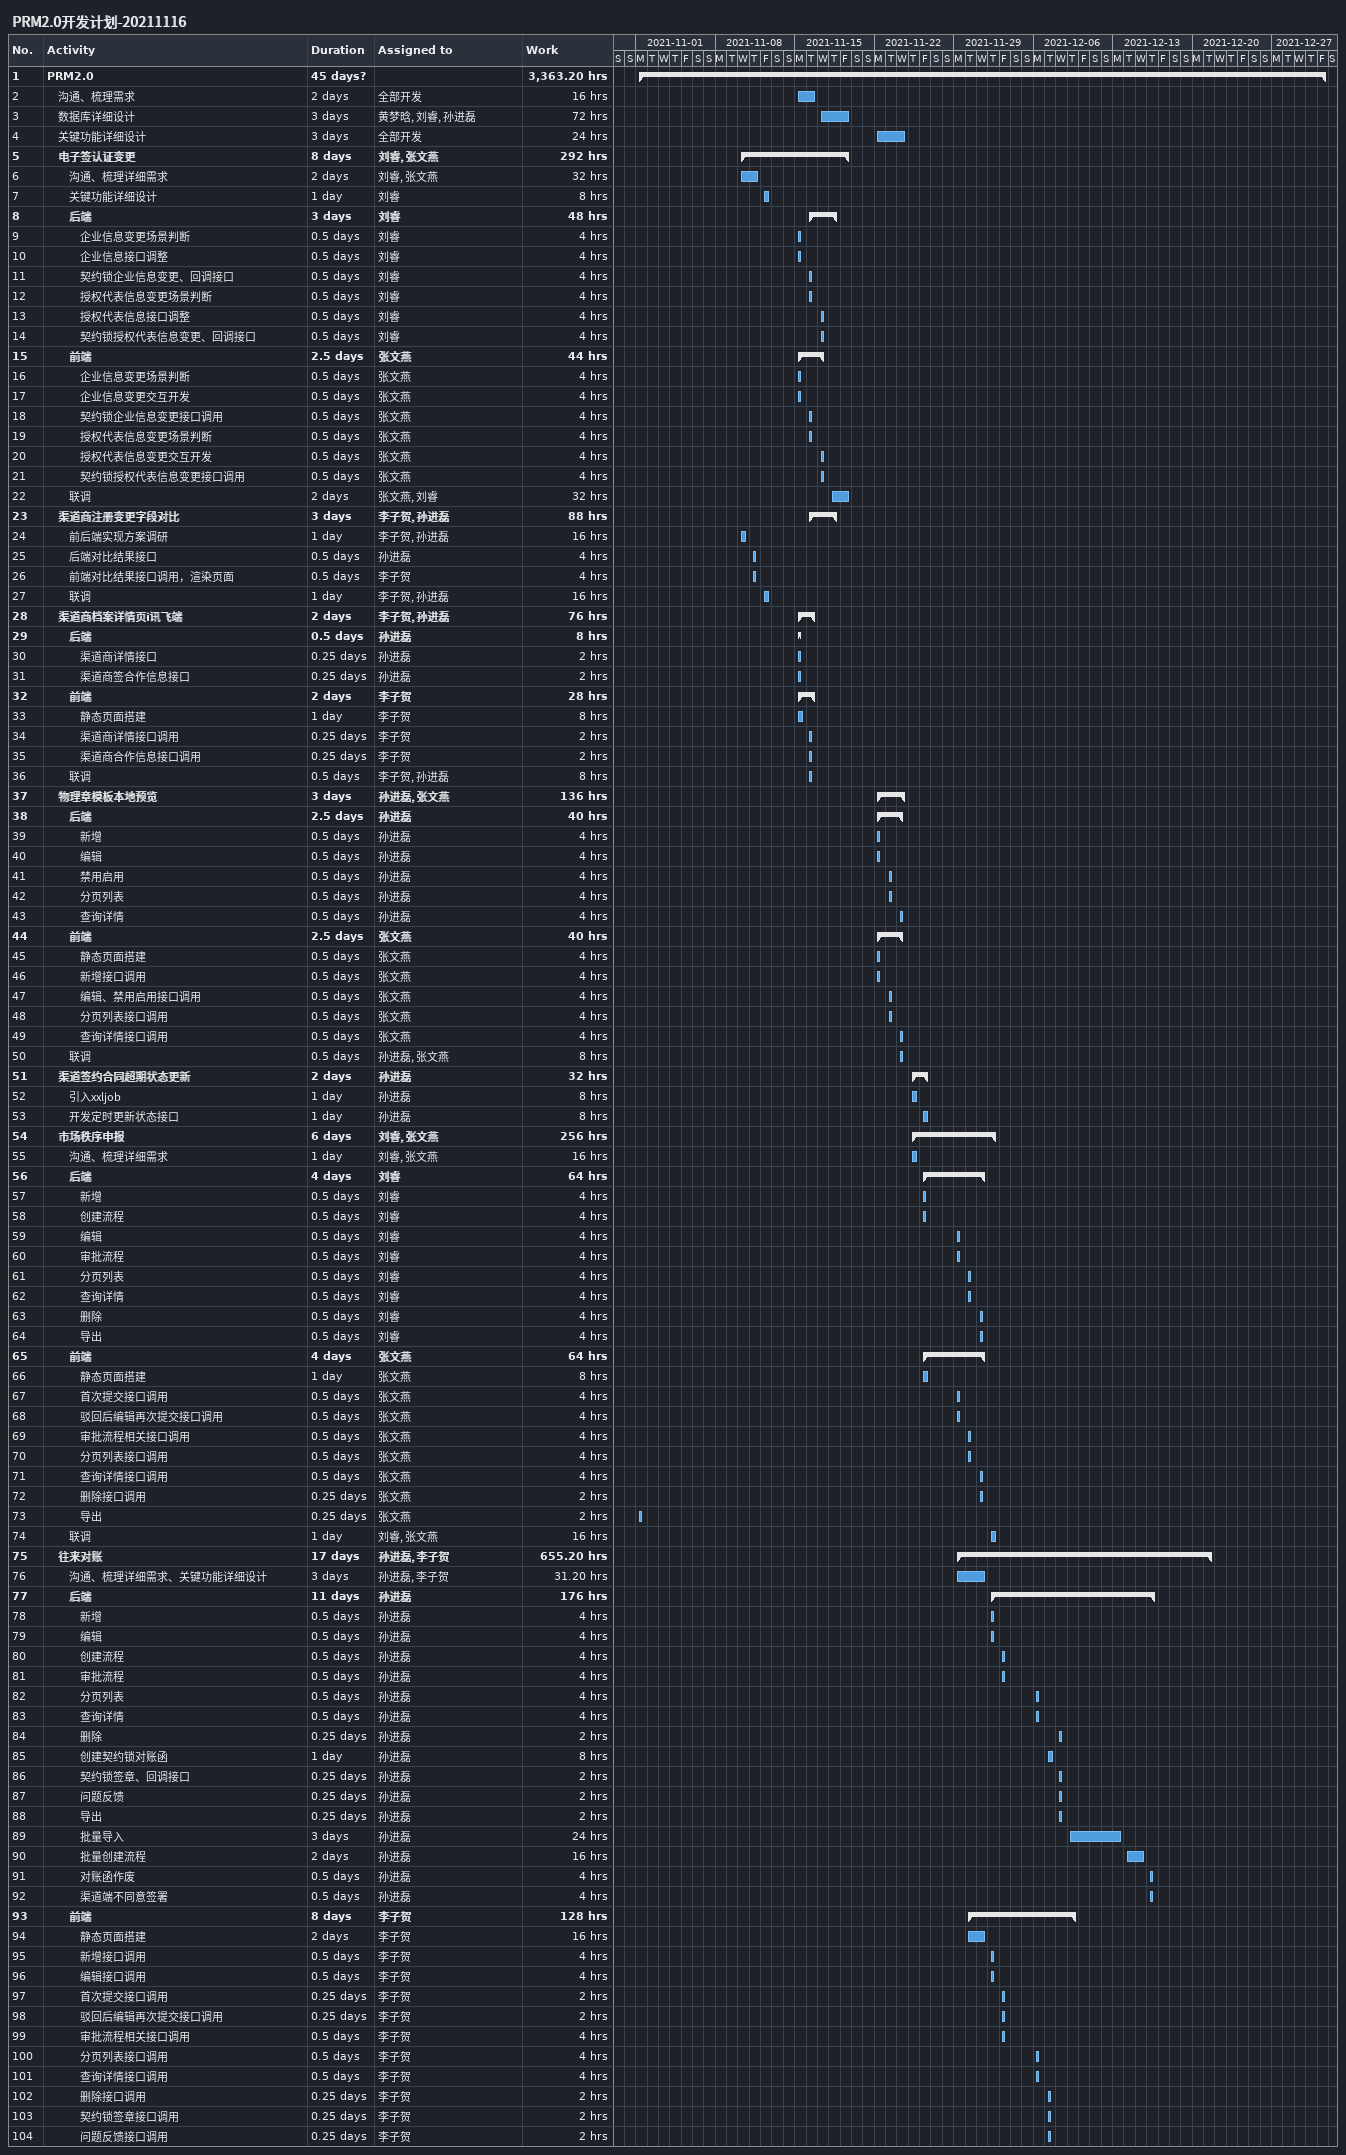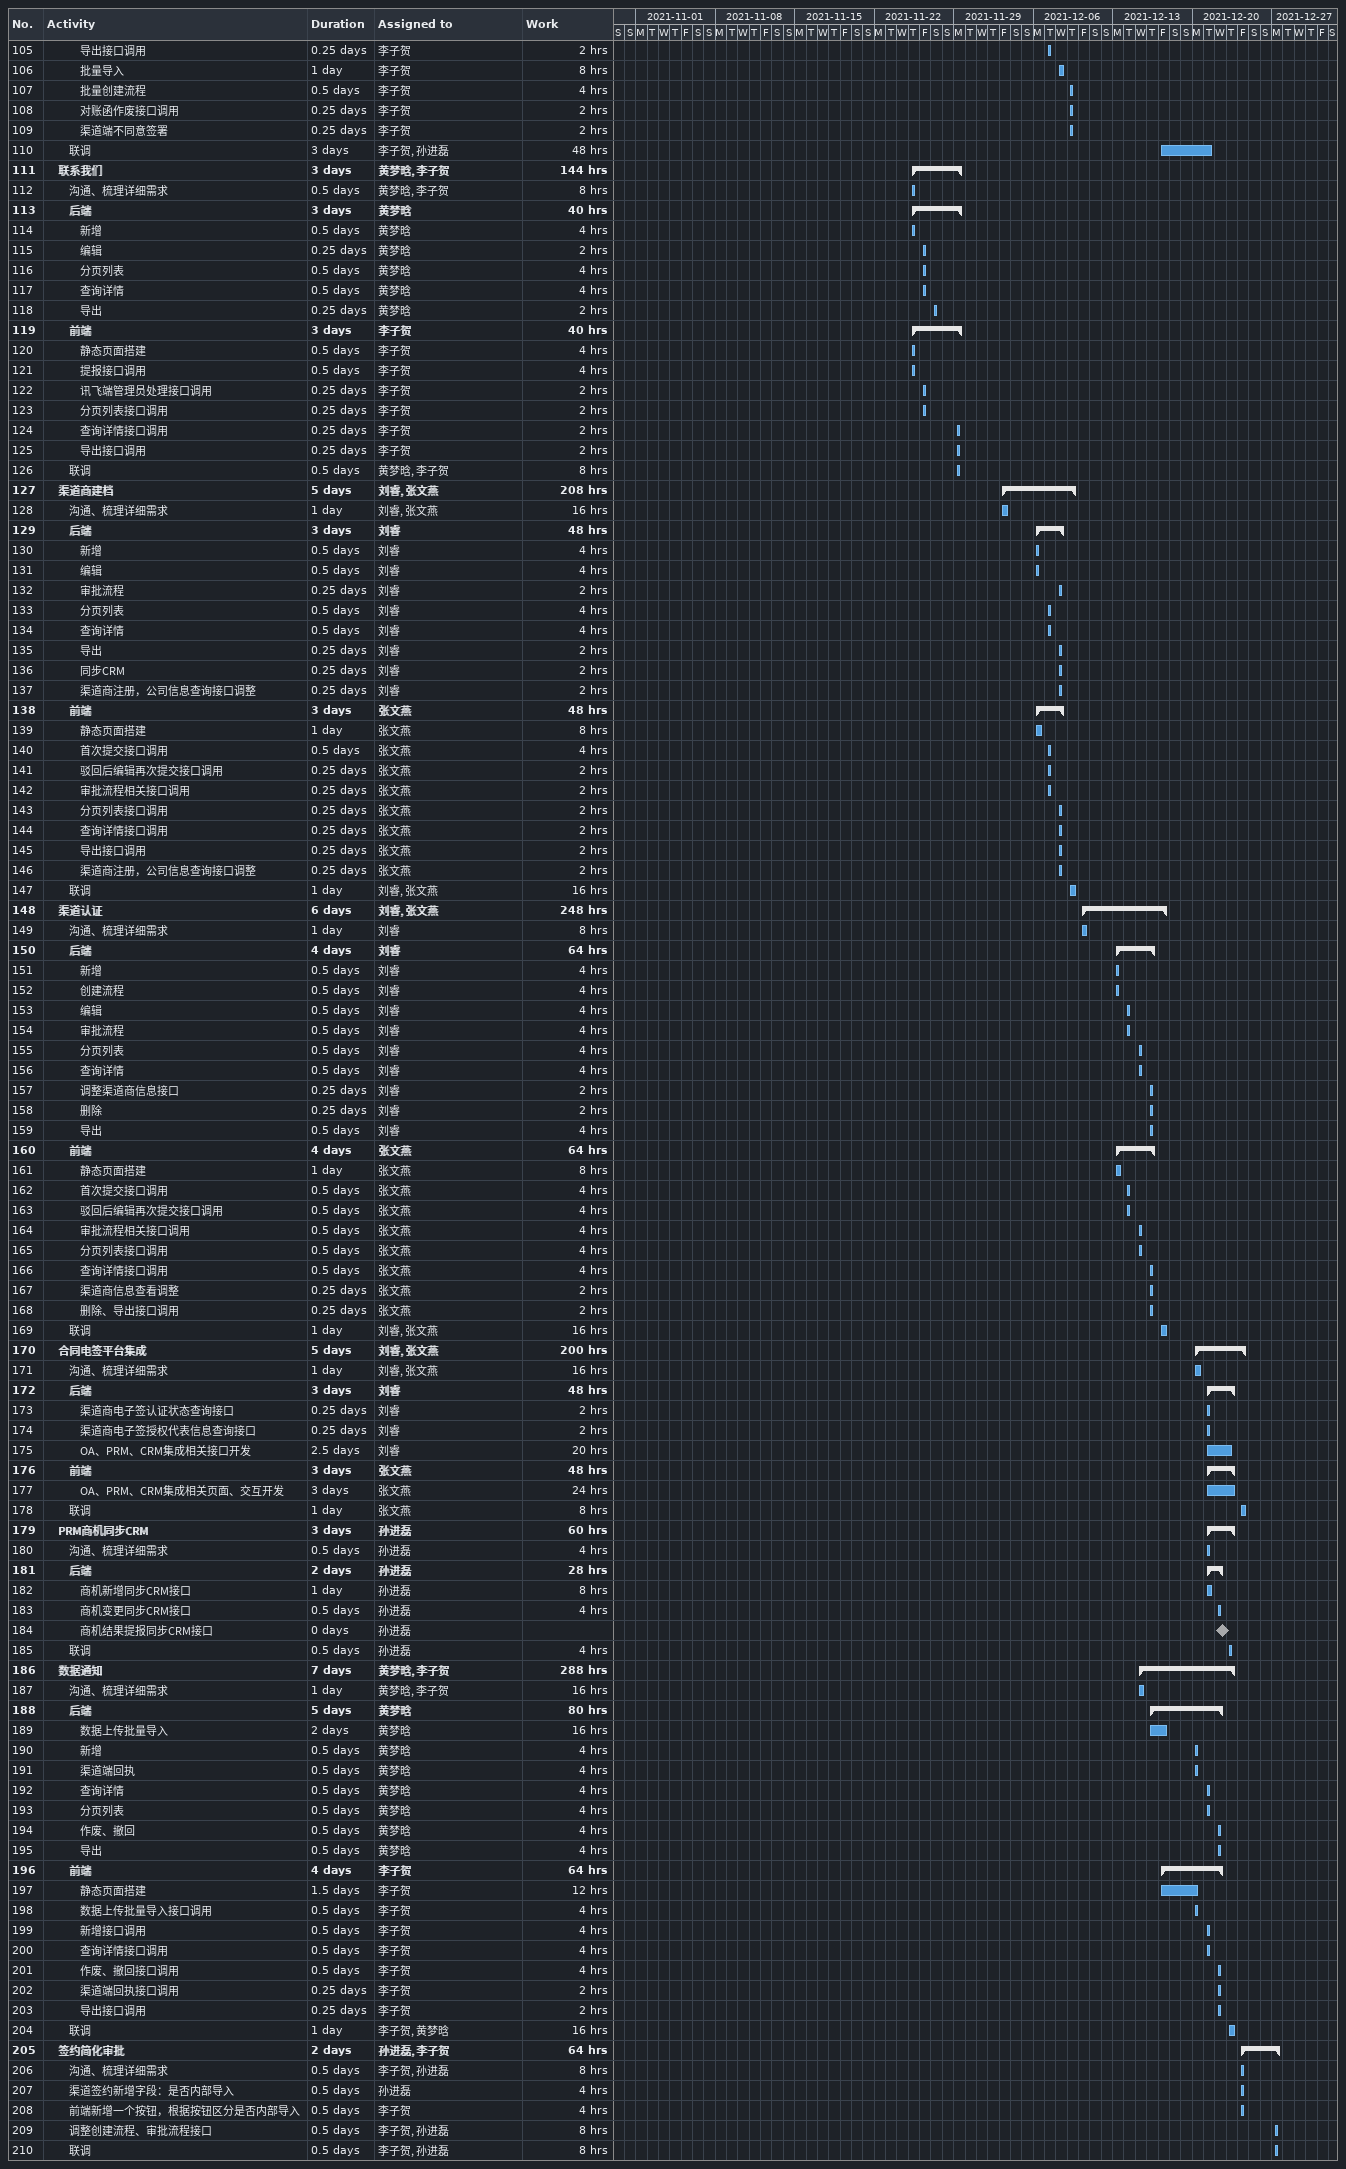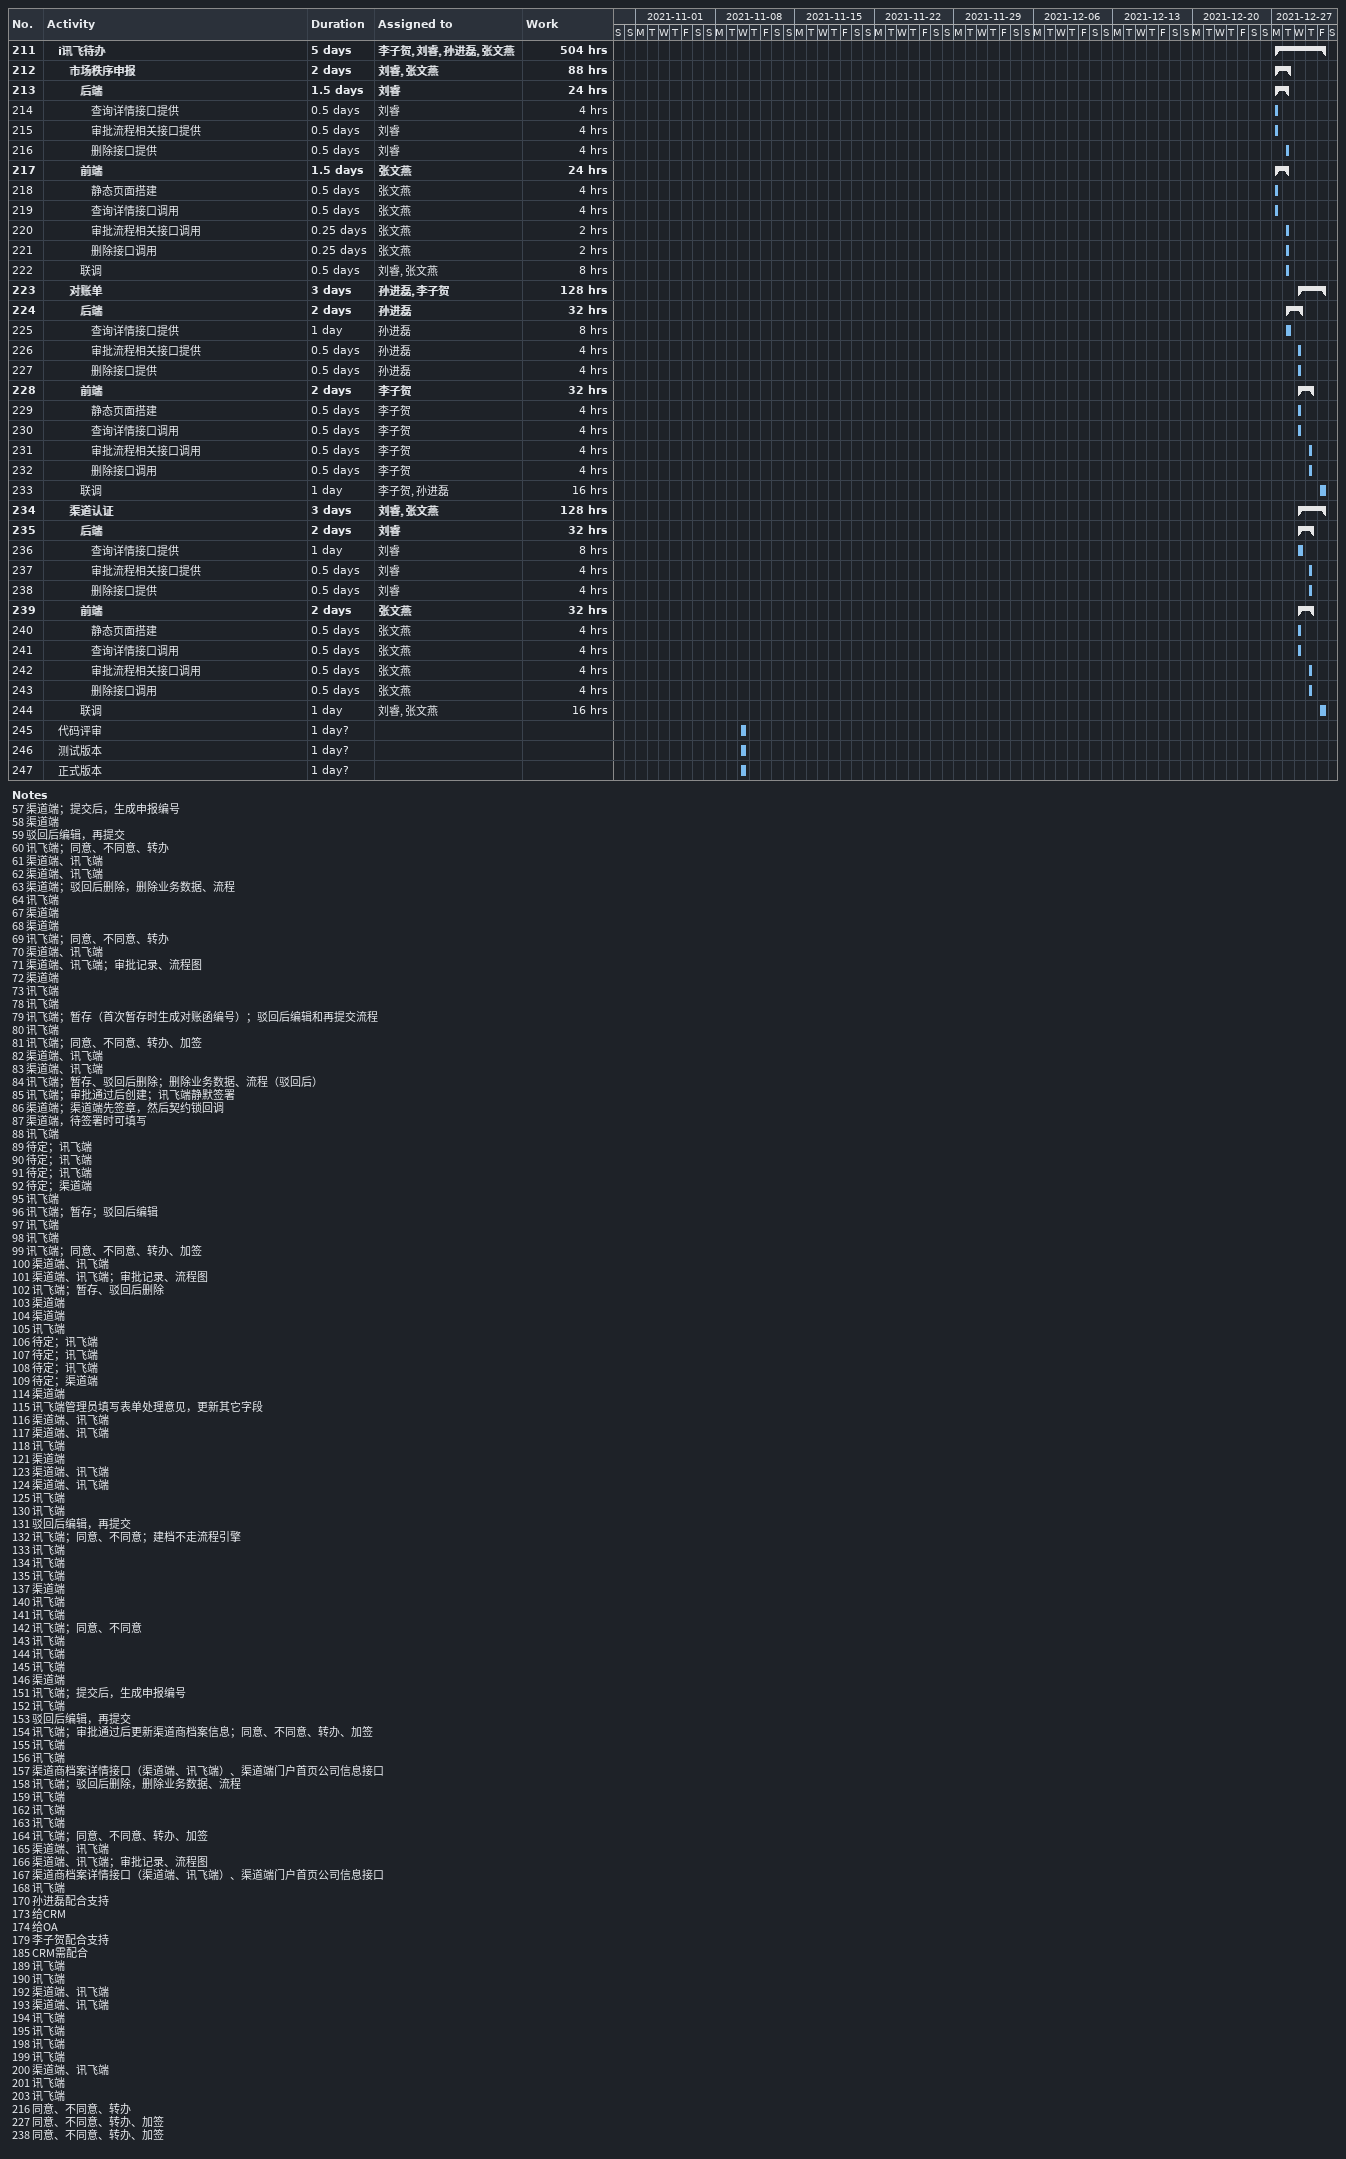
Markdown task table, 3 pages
PRM2.0开发计划-20211116

| ID | Level | Task | Duration | Start | Finish | Resources | Work (h) |
|---|---|---|---|---|---|---|---|
| 1 | 1 | **PRM2.0** | 45d? | 2021-11-01 | 2021-12-31 |  | 3363.20 |
| 2 | 2 | 沟通、梳理需求 | 2d | 2021-11-15 | 2021-11-16 | 全部开发 | 16 |
| 3 | 2 | 数据库详细设计 | 3d | 2021-11-17 | 2021-11-19 | 黄梦晗, 刘睿, 孙进磊 | 72 |
| 4 | 2 | 关键功能详细设计 | 3d | 2021-11-22 | 2021-11-24 | 全部开发 | 24 |
| 5 | 2 | **电子签认证变更** | 8d | 2021-11-10 | 2021-11-19 | 刘睿, 张文燕 | 292 |
| 6 | 3 | 沟通、梳理详细需求 | 2d | 2021-11-10 | 2021-11-11 | 刘睿, 张文燕 | 32 |
| 7 | 3 | 关键功能详细设计 | 1d | 2021-11-12 | 2021-11-12 | 刘睿 | 8 |
| 8 | 3 | **后端** | 3d | 2021-11-16 | 2021-11-18 | 刘睿 | 48 |
| 9 | 4 | 企业信息变更场景判断 | 0.5d | 2021-11-15 | 2021-11-15 | 刘睿 | 4 |
| 10 | 4 | 企业信息接口调整 | 0.5d | 2021-11-15 | 2021-11-15 | 刘睿 | 4 |
| 11 | 4 | 契约锁企业信息变更、回调接口 | 0.5d | 2021-11-16 | 2021-11-16 | 刘睿 | 4 |
| 12 | 4 | 授权代表信息变更场景判断 | 0.5d | 2021-11-16 | 2021-11-16 | 刘睿 | 4 |
| 13 | 4 | 授权代表信息接口调整 | 0.5d | 2021-11-17 | 2021-11-17 | 刘睿 | 4 |
| 14 | 4 | 契约锁授权代表信息变更、回调接口 | 0.5d | 2021-11-17 | 2021-11-17 | 刘睿 | 4 |
| 15 | 3 | **前端** | 2.5d | 2021-11-15 | 2021-11-17 | 张文燕 | 44 |
| 16 | 4 | 企业信息变更场景判断 | 0.5d | 2021-11-15 | 2021-11-15 | 张文燕 | 4 |
| 17 | 4 | 企业信息变更交互开发 | 0.5d | 2021-11-15 | 2021-11-15 | 张文燕 | 4 |
| 18 | 4 | 契约锁企业信息变更接口调用 | 0.5d | 2021-11-16 | 2021-11-16 | 张文燕 | 4 |
| 19 | 4 | 授权代表信息变更场景判断 | 0.5d | 2021-11-16 | 2021-11-16 | 张文燕 | 4 |
| 20 | 4 | 授权代表信息变更交互开发 | 0.5d | 2021-11-17 | 2021-11-17 | 张文燕 | 4 |
| 21 | 4 | 契约锁授权代表信息变更接口调用 | 0.5d | 2021-11-17 | 2021-11-17 | 张文燕 | 4 |
| 22 | 3 | 联调 | 2d | 2021-11-18 | 2021-11-19 | 张文燕, 刘睿 | 32 |
| 23 | 2 | **渠道商注册变更字段对比** | 3d | 2021-11-16 | 2021-11-18 | 李子贺, 孙进磊 | 88 |
| 24 | 3 | 前后端实现方案调研 | 1d | 2021-11-10 | 2021-11-10 | 李子贺, 孙进磊 | 16 |
| 25 | 3 | 后端对比结果接口 | 0.5d | 2021-11-11 | 2021-11-11 | 孙进磊 | 4 |
| 26 | 3 | 前端对比结果接口调用，渲染页面 | 0.5d | 2021-11-11 | 2021-11-11 | 李子贺 | 4 |
| 27 | 3 | 联调 | 1d | 2021-11-12 | 2021-11-12 | 李子贺, 孙进磊 | 16 |
| 28 | 2 | **渠道商档案详情页i讯飞端** | 2d | 2021-11-15 | 2021-11-16 | 李子贺, 孙进磊 | 76 |
| 29 | 3 | **后端** | 0.5d | 2021-11-15 | 2021-11-15 | 孙进磊 | 8 |
| 30 | 4 | 渠道商详情接口 | 0.25d | 2021-11-15 | 2021-11-15 | 孙进磊 | 2 |
| 31 | 4 | 渠道商签合作信息接口 | 0.25d | 2021-11-15 | 2021-11-15 | 孙进磊 | 2 |
| 32 | 3 | **前端** | 2d | 2021-11-15 | 2021-11-16 | 李子贺 | 28 |
| 33 | 4 | 静态页面搭建 | 1d | 2021-11-15 | 2021-11-15 | 李子贺 | 8 |
| 34 | 4 | 渠道商详情接口调用 | 0.25d | 2021-11-16 | 2021-11-16 | 李子贺 | 2 |
| 35 | 4 | 渠道商合作信息接口调用 | 0.25d | 2021-11-16 | 2021-11-16 | 李子贺 | 2 |
| 36 | 3 | 联调 | 0.5d | 2021-11-16 | 2021-11-16 | 李子贺, 孙进磊 | 8 |
| 37 | 2 | **物理章模板本地预览** | 3d | 2021-11-22 | 2021-11-24 | 孙进磊, 张文燕 | 136 |
| 38 | 3 | **后端** | 2.5d | 2021-11-22 | 2021-11-24 | 孙进磊 | 40 |
| 39 | 4 | 新增 | 0.5d | 2021-11-22 | 2021-11-22 | 孙进磊 | 4 |
| 40 | 4 | 编辑 | 0.5d | 2021-11-22 | 2021-11-22 | 孙进磊 | 4 |
| 41 | 4 | 禁用启用 | 0.5d | 2021-11-23 | 2021-11-23 | 孙进磊 | 4 |
| 42 | 4 | 分页列表 | 0.5d | 2021-11-23 | 2021-11-23 | 孙进磊 | 4 |
| 43 | 4 | 查询详情 | 0.5d | 2021-11-24 | 2021-11-24 | 孙进磊 | 4 |
| 44 | 3 | **前端** | 2.5d | 2021-11-22 | 2021-11-24 | 张文燕 | 40 |
| 45 | 4 | 静态页面搭建 | 0.5d | 2021-11-22 | 2021-11-22 | 张文燕 | 4 |
| 46 | 4 | 新增接口调用 | 0.5d | 2021-11-22 | 2021-11-22 | 张文燕 | 4 |
| 47 | 4 | 编辑、禁用启用接口调用 | 0.5d | 2021-11-23 | 2021-11-23 | 张文燕 | 4 |
| 48 | 4 | 分页列表接口调用 | 0.5d | 2021-11-23 | 2021-11-23 | 张文燕 | 4 |
| 49 | 4 | 查询详情接口调用 | 0.5d | 2021-11-24 | 2021-11-24 | 张文燕 | 4 |
| 50 | 3 | 联调 | 0.5d | 2021-11-24 | 2021-11-24 | 孙进磊, 张文燕 | 8 |
| 51 | 2 | **渠道签约合同超期状态更新** | 2d | 2021-11-25 | 2021-11-26 | 孙进磊 | 32 |
| 52 | 3 | 引入xxljob | 1d | 2021-11-25 | 2021-11-25 | 孙进磊 | 8 |
| 53 | 3 | 开发定时更新状态接口 | 1d | 2021-11-26 | 2021-11-26 | 孙进磊 | 8 |
| 54 | 2 | **市场秩序申报** | 6d | 2021-11-25 | 2021-12-02 | 刘睿, 张文燕 | 256 |
| 55 | 3 | 沟通、梳理详细需求 | 1d | 2021-11-25 | 2021-11-25 | 刘睿, 张文燕 | 16 |
| 56 | 3 | **后端** | 4d | 2021-11-26 | 2021-12-01 | 刘睿 | 64 |
| 57 | 4 | 新增 | 0.5d | 2021-11-26 | 2021-11-26 | 刘睿 | 4 |
| 58 | 4 | 创建流程 | 0.5d | 2021-11-26 | 2021-11-26 | 刘睿 | 4 |
| 59 | 4 | 编辑 | 0.5d | 2021-11-29 | 2021-11-29 | 刘睿 | 4 |
| 60 | 4 | 审批流程 | 0.5d | 2021-11-29 | 2021-11-29 | 刘睿 | 4 |
| 61 | 4 | 分页列表 | 0.5d | 2021-11-30 | 2021-11-30 | 刘睿 | 4 |
| 62 | 4 | 查询详情 | 0.5d | 2021-11-30 | 2021-11-30 | 刘睿 | 4 |
| 63 | 4 | 删除 | 0.5d | 2021-12-01 | 2021-12-01 | 刘睿 | 4 |
| 64 | 4 | 导出 | 0.5d | 2021-12-01 | 2021-12-01 | 刘睿 | 4 |
| 65 | 3 | **前端** | 4d | 2021-11-26 | 2021-12-01 | 张文燕 | 64 |
| 66 | 4 | 静态页面搭建 | 1d | 2021-11-26 | 2021-11-26 | 张文燕 | 8 |
| 67 | 4 | 首次提交接口调用 | 0.5d | 2021-11-29 | 2021-11-29 | 张文燕 | 4 |
| 68 | 4 | 驳回后编辑再次提交接口调用 | 0.5d | 2021-11-29 | 2021-11-29 | 张文燕 | 4 |
| 69 | 4 | 审批流程相关接口调用 | 0.5d | 2021-11-30 | 2021-11-30 | 张文燕 | 4 |
| 70 | 4 | 分页列表接口调用 | 0.5d | 2021-11-30 | 2021-11-30 | 张文燕 | 4 |
| 71 | 4 | 查询详情接口调用 | 0.5d | 2021-12-01 | 2021-12-01 | 张文燕 | 4 |
| 72 | 4 | 删除接口调用 | 0.25d | 2021-12-01 | 2021-12-01 | 张文燕 | 2 |
| 73 | 4 | 导出 | 0.25d | 2021-11-01 | 2021-11-01 | 张文燕 | 2 |
| 74 | 3 | 联调 | 1d | 2021-12-02 | 2021-12-02 | 刘睿, 张文燕 | 16 |
| 75 | 2 | **往来对账** | 17d | 2021-11-29 | 2021-12-21 | 孙进磊, 李子贺 | 655.20 |
| 76 | 3 | 沟通、梳理详细需求、关键功能详细设计 | 3d | 2021-11-29 | 2021-12-01 | 孙进磊, 李子贺 | 31.20 |
| 77 | 3 | **后端** | 11d | 2021-12-02 | 2021-12-16 | 孙进磊 | 176 |
| 78 | 4 | 新增 | 0.5d | 2021-12-02 | 2021-12-02 | 孙进磊 | 4 |
| 79 | 4 | 编辑 | 0.5d | 2021-12-02 | 2021-12-02 | 孙进磊 | 4 |
| 80 | 4 | 创建流程 | 0.5d | 2021-12-03 | 2021-12-03 | 孙进磊 | 4 |
| 81 | 4 | 审批流程 | 0.5d | 2021-12-03 | 2021-12-03 | 孙进磊 | 4 |
| 82 | 4 | 分页列表 | 0.5d | 2021-12-06 | 2021-12-06 | 孙进磊 | 4 |
| 83 | 4 | 查询详情 | 0.5d | 2021-12-06 | 2021-12-06 | 孙进磊 | 4 |
| 84 | 4 | 删除 | 0.25d | 2021-12-08 | 2021-12-08 | 孙进磊 | 2 |
| 85 | 4 | 创建契约锁对账函 | 1d | 2021-12-07 | 2021-12-07 | 孙进磊 | 8 |
| 86 | 4 | 契约锁签章、回调接口 | 0.25d | 2021-12-08 | 2021-12-08 | 孙进磊 | 2 |
| 87 | 4 | 问题反馈 | 0.25d | 2021-12-08 | 2021-12-08 | 孙进磊 | 2 |
| 88 | 4 | 导出 | 0.25d | 2021-12-08 | 2021-12-08 | 孙进磊 | 2 |
| 89 | 4 | 批量导入 | 3d | 2021-12-09 | 2021-12-13 | 孙进磊 | 24 |
| 90 | 4 | 批量创建流程 | 2d | 2021-12-14 | 2021-12-15 | 孙进磊 | 16 |
| 91 | 4 | 对账函作废 | 0.5d | 2021-12-16 | 2021-12-16 | 孙进磊 | 4 |
| 92 | 4 | 渠道端不同意签署 | 0.5d | 2021-12-16 | 2021-12-16 | 孙进磊 | 4 |
| 93 | 3 | **前端** | 8d | 2021-11-30 | 2021-12-09 | 李子贺 | 128 |
| 94 | 4 | 静态页面搭建 | 2d | 2021-11-30 | 2021-12-01 | 李子贺 | 16 |
| 95 | 4 | 新增接口调用 | 0.5d | 2021-12-02 | 2021-12-02 | 李子贺 | 4 |
| 96 | 4 | 编辑接口调用 | 0.5d | 2021-12-02 | 2021-12-02 | 李子贺 | 4 |
| 97 | 4 | 首次提交接口调用 | 0.25d | 2021-12-03 | 2021-12-03 | 李子贺 | 2 |
| 98 | 4 | 驳回后编辑再次提交接口调用 | 0.25d | 2021-12-03 | 2021-12-03 | 李子贺 | 2 |
| 99 | 4 | 审批流程相关接口调用 | 0.5d | 2021-12-03 | 2021-12-03 | 李子贺 | 4 |
| 100 | 4 | 分页列表接口调用 | 0.5d | 2021-12-06 | 2021-12-06 | 李子贺 | 4 |
| 101 | 4 | 查询详情接口调用 | 0.5d | 2021-12-06 | 2021-12-06 | 李子贺 | 4 |
| 102 | 4 | 删除接口调用 | 0.25d | 2021-12-07 | 2021-12-07 | 李子贺 | 2 |
| 103 | 4 | 契约锁签章接口调用 | 0.25d | 2021-12-07 | 2021-12-07 | 李子贺 | 2 |
| 104 | 4 | 问题反馈接口调用 | 0.25d | 2021-12-07 | 2021-12-07 | 李子贺 | 2 |
| 105 | 4 | 导出接口调用 | 0.25d | 2021-12-07 | 2021-12-07 | 李子贺 | 2 |
| 106 | 4 | 批量导入 | 1d | 2021-12-08 | 2021-12-08 | 李子贺 | 8 |
| 107 | 4 | 批量创建流程 | 0.5d | 2021-12-09 | 2021-12-09 | 李子贺 | 4 |
| 108 | 4 | 对账函作废接口调用 | 0.25d | 2021-12-09 | 2021-12-09 | 李子贺 | 2 |
| 109 | 4 | 渠道端不同意签署 | 0.25d | 2021-12-09 | 2021-12-09 | 李子贺 | 2 |
| 110 | 3 | 联调 | 3d | 2021-12-17 | 2021-12-21 | 李子贺, 孙进磊 | 48 |
| 111 | 2 | **联系我们** | 3d | 2021-11-25 | 2021-11-29 | 黄梦晗, 李子贺 | 144 |
| 112 | 3 | 沟通、梳理详细需求 | 0.5d | 2021-11-25 | 2021-11-25 | 黄梦晗, 李子贺 | 8 |
| 113 | 3 | **后端** | 3d | 2021-11-25 | 2021-11-29 | 黄梦晗 | 40 |
| 114 | 4 | 新增 | 0.5d | 2021-11-25 | 2021-11-25 | 黄梦晗 | 4 |
| 115 | 4 | 编辑 | 0.25d | 2021-11-26 | 2021-11-26 | 黄梦晗 | 2 |
| 116 | 4 | 分页列表 | 0.5d | 2021-11-26 | 2021-11-26 | 黄梦晗 | 4 |
| 117 | 4 | 查询详情 | 0.5d | 2021-11-26 | 2021-11-26 | 黄梦晗 | 4 |
| 118 | 4 | 导出 | 0.25d | 2021-11-27 | 2021-11-27 | 黄梦晗 | 2 |
| 119 | 3 | **前端** | 3d | 2021-11-25 | 2021-11-29 | 李子贺 | 40 |
| 120 | 4 | 静态页面搭建 | 0.5d | 2021-11-25 | 2021-11-25 | 李子贺 | 4 |
| 121 | 4 | 提报接口调用 | 0.5d | 2021-11-25 | 2021-11-25 | 李子贺 | 4 |
| 122 | 4 | 讯飞端管理员处理接口调用 | 0.25d | 2021-11-26 | 2021-11-26 | 李子贺 | 2 |
| 123 | 4 | 分页列表接口调用 | 0.25d | 2021-11-26 | 2021-11-26 | 李子贺 | 2 |
| 124 | 4 | 查询详情接口调用 | 0.25d | 2021-11-29 | 2021-11-29 | 李子贺 | 2 |
| 125 | 4 | 导出接口调用 | 0.25d | 2021-11-29 | 2021-11-29 | 李子贺 | 2 |
| 126 | 3 | 联调 | 0.5d | 2021-11-29 | 2021-11-29 | 黄梦晗, 李子贺 | 8 |
| 127 | 2 | **渠道商建档** | 5d | 2021-12-03 | 2021-12-09 | 刘睿, 张文燕 | 208 |
| 128 | 3 | 沟通、梳理详细需求 | 1d | 2021-12-03 | 2021-12-03 | 刘睿, 张文燕 | 16 |
| 129 | 3 | **后端** | 3d | 2021-12-06 | 2021-12-08 | 刘睿 | 48 |
| 130 | 4 | 新增 | 0.5d | 2021-12-06 | 2021-12-06 | 刘睿 | 4 |
| 131 | 4 | 编辑 | 0.5d | 2021-12-06 | 2021-12-06 | 刘睿 | 4 |
| 132 | 4 | 审批流程 | 0.25d | 2021-12-08 | 2021-12-08 | 刘睿 | 2 |
| 133 | 4 | 分页列表 | 0.5d | 2021-12-07 | 2021-12-07 | 刘睿 | 4 |
| 134 | 4 | 查询详情 | 0.5d | 2021-12-07 | 2021-12-07 | 刘睿 | 4 |
| 135 | 4 | 导出 | 0.25d | 2021-12-08 | 2021-12-08 | 刘睿 | 2 |
| 136 | 4 | 同步CRM | 0.25d | 2021-12-08 | 2021-12-08 | 刘睿 | 2 |
| 137 | 4 | 渠道商注册，公司信息查询接口调整 | 0.25d | 2021-12-08 | 2021-12-08 | 刘睿 | 2 |
| 138 | 3 | **前端** | 3d | 2021-12-06 | 2021-12-08 | 张文燕 | 48 |
| 139 | 4 | 静态页面搭建 | 1d | 2021-12-06 | 2021-12-06 | 张文燕 | 8 |
| 140 | 4 | 首次提交接口调用 | 0.5d | 2021-12-07 | 2021-12-07 | 张文燕 | 4 |
| 141 | 4 | 驳回后编辑再次提交接口调用 | 0.25d | 2021-12-07 | 2021-12-07 | 张文燕 | 2 |
| 142 | 4 | 审批流程相关接口调用 | 0.25d | 2021-12-07 | 2021-12-07 | 张文燕 | 2 |
| 143 | 4 | 分页列表接口调用 | 0.25d | 2021-12-08 | 2021-12-08 | 张文燕 | 2 |
| 144 | 4 | 查询详情接口调用 | 0.25d | 2021-12-08 | 2021-12-08 | 张文燕 | 2 |
| 145 | 4 | 导出接口调用 | 0.25d | 2021-12-08 | 2021-12-08 | 张文燕 | 2 |
| 146 | 4 | 渠道商注册，公司信息查询接口调整 | 0.25d | 2021-12-08 | 2021-12-08 | 张文燕 | 2 |
| 147 | 3 | 联调 | 1d | 2021-12-09 | 2021-12-09 | 刘睿, 张文燕 | 16 |
| 148 | 2 | **渠道认证** | 6d | 2021-12-10 | 2021-12-17 | 刘睿, 张文燕 | 248 |
| 149 | 3 | 沟通、梳理详细需求 | 1d | 2021-12-10 | 2021-12-10 | 刘睿 | 8 |
| 150 | 3 | **后端** | 4d | 2021-12-13 | 2021-12-16 | 刘睿 | 64 |
| 151 | 4 | 新增 | 0.5d | 2021-12-13 | 2021-12-13 | 刘睿 | 4 |
| 152 | 4 | 创建流程 | 0.5d | 2021-12-13 | 2021-12-13 | 刘睿 | 4 |
| 153 | 4 | 编辑 | 0.5d | 2021-12-14 | 2021-12-14 | 刘睿 | 4 |
| 154 | 4 | 审批流程 | 0.5d | 2021-12-14 | 2021-12-14 | 刘睿 | 4 |
| 155 | 4 | 分页列表 | 0.5d | 2021-12-15 | 2021-12-15 | 刘睿 | 4 |
| 156 | 4 | 查询详情 | 0.5d | 2021-12-15 | 2021-12-15 | 刘睿 | 4 |
| 157 | 4 | 调整渠道商信息接口 | 0.25d | 2021-12-16 | 2021-12-16 | 刘睿 | 2 |
| 158 | 4 | 删除 | 0.25d | 2021-12-16 | 2021-12-16 | 刘睿 | 2 |
| 159 | 4 | 导出 | 0.5d | 2021-12-16 | 2021-12-16 | 刘睿 | 4 |
| 160 | 3 | **前端** | 4d | 2021-12-13 | 2021-12-16 | 张文燕 | 64 |
| 161 | 4 | 静态页面搭建 | 1d | 2021-12-13 | 2021-12-13 | 张文燕 | 8 |
| 162 | 4 | 首次提交接口调用 | 0.5d | 2021-12-14 | 2021-12-14 | 张文燕 | 4 |
| 163 | 4 | 驳回后编辑再次提交接口调用 | 0.5d | 2021-12-14 | 2021-12-14 | 张文燕 | 4 |
| 164 | 4 | 审批流程相关接口调用 | 0.5d | 2021-12-15 | 2021-12-15 | 张文燕 | 4 |
| 165 | 4 | 分页列表接口调用 | 0.5d | 2021-12-15 | 2021-12-15 | 张文燕 | 4 |
| 166 | 4 | 查询详情接口调用 | 0.5d | 2021-12-16 | 2021-12-16 | 张文燕 | 4 |
| 167 | 4 | 渠道商信息查看调整 | 0.25d | 2021-12-16 | 2021-12-16 | 张文燕 | 2 |
| 168 | 4 | 删除、导出接口调用 | 0.25d | 2021-12-16 | 2021-12-16 | 张文燕 | 2 |
| 169 | 3 | 联调 | 1d | 2021-12-17 | 2021-12-17 | 刘睿, 张文燕 | 16 |
| 170 | 2 | **合同电签平台集成** | 5d | 2021-12-20 | 2021-12-24 | 刘睿, 张文燕 | 200 |
| 171 | 3 | 沟通、梳理详细需求 | 1d | 2021-12-20 | 2021-12-20 | 刘睿, 张文燕 | 16 |
| 172 | 3 | **后端** | 3d | 2021-12-21 | 2021-12-23 | 刘睿 | 48 |
| 173 | 4 | 渠道商电子签认证状态查询接口 | 0.25d | 2021-12-21 | 2021-12-21 | 刘睿 | 2 |
| 174 | 4 | 渠道商电子签授权代表信息查询接口 | 0.25d | 2021-12-21 | 2021-12-21 | 刘睿 | 2 |
| 175 | 4 | OA、PRM、CRM集成相关接口开发 | 2.5d | 2021-12-21 | 2021-12-23 | 刘睿 | 20 |
| 176 | 3 | **前端** | 3d | 2021-12-21 | 2021-12-23 | 张文燕 | 48 |
| 177 | 4 | OA、PRM、CRM集成相关页面、交互开发 | 3d | 2021-12-21 | 2021-12-23 | 张文燕 | 24 |
| 178 | 3 | 联调 | 1d | 2021-12-24 | 2021-12-24 | 张文燕 | 8 |
| 179 | 2 | **PRM商机同步CRM** | 3d | 2021-12-21 | 2021-12-23 | 孙进磊 | 60 |
| 180 | 3 | 沟通、梳理详细需求 | 0.5d | 2021-12-21 | 2021-12-21 | 孙进磊 | 4 |
| 181 | 3 | **后端** | 2d | 2021-12-21 | 2021-12-22 | 孙进磊 | 28 |
| 182 | 4 | 商机新增同步CRM接口 | 1d | 2021-12-21 | 2021-12-21 | 孙进磊 | 8 |
| 183 | 4 | 商机变更同步CRM接口 | 0.5d | 2021-12-22 | 2021-12-22 | 孙进磊 | 4 |
| 184 | 4 | 商机结果提报同步CRM接口 | 0d | 2021-12-22 | 2021-12-22 | 孙进磊 |  |
| 185 | 3 | 联调 | 0.5d | 2021-12-23 | 2021-12-23 | 孙进磊 | 4 |
| 186 | 2 | **数据通知** | 7d | 2021-12-15 | 2021-12-23 | 黄梦晗, 李子贺 | 288 |
| 187 | 3 | 沟通、梳理详细需求 | 1d | 2021-12-15 | 2021-12-15 | 黄梦晗, 李子贺 | 16 |
| 188 | 3 | **后端** | 5d | 2021-12-16 | 2021-12-22 | 黄梦晗 | 80 |
| 189 | 4 | 数据上传批量导入 | 2d | 2021-12-16 | 2021-12-17 | 黄梦晗 | 16 |
| 190 | 4 | 新增 | 0.5d | 2021-12-20 | 2021-12-20 | 黄梦晗 | 4 |
| 191 | 4 | 渠道端回执 | 0.5d | 2021-12-20 | 2021-12-20 | 黄梦晗 | 4 |
| 192 | 4 | 查询详情 | 0.5d | 2021-12-21 | 2021-12-21 | 黄梦晗 | 4 |
| 193 | 4 | 分页列表 | 0.5d | 2021-12-21 | 2021-12-21 | 黄梦晗 | 4 |
| 194 | 4 | 作废、撤回 | 0.5d | 2021-12-22 | 2021-12-22 | 黄梦晗 | 4 |
| 195 | 4 | 导出 | 0.5d | 2021-12-22 | 2021-12-22 | 黄梦晗 | 4 |
| 196 | 3 | **前端** | 4d | 2021-12-17 | 2021-12-22 | 李子贺 | 64 |
| 197 | 4 | 静态页面搭建 | 1.5d | 2021-12-17 | 2021-12-20 | 李子贺 | 12 |
| 198 | 4 | 数据上传批量导入接口调用 | 0.5d | 2021-12-20 | 2021-12-20 | 李子贺 | 4 |
| 199 | 4 | 新增接口调用 | 0.5d | 2021-12-21 | 2021-12-21 | 李子贺 | 4 |
| 200 | 4 | 查询详情接口调用 | 0.5d | 2021-12-21 | 2021-12-21 | 李子贺 | 4 |
| 201 | 4 | 作废、撤回接口调用 | 0.5d | 2021-12-22 | 2021-12-22 | 李子贺 | 4 |
| 202 | 4 | 渠道端回执接口调用 | 0.25d | 2021-12-22 | 2021-12-22 | 李子贺 | 2 |
| 203 | 4 | 导出接口调用 | 0.25d | 2021-12-22 | 2021-12-22 | 李子贺 | 2 |
| 204 | 3 | 联调 | 1d | 2021-12-23 | 2021-12-23 | 李子贺, 黄梦晗 | 16 |
| 205 | 2 | **签约简化审批** | 2d | 2021-12-24 | 2021-12-27 | 孙进磊, 李子贺 | 64 |
| 206 | 3 | 沟通、梳理详细需求 | 0.5d | 2021-12-24 | 2021-12-24 | 李子贺, 孙进磊 | 8 |
| 207 | 3 | 渠道签约新增字段：是否内部导入 | 0.5d | 2021-12-24 | 2021-12-24 | 孙进磊 | 4 |
| 208 | 3 | 前端新增一个按钮，根据按钮区分是否内部导入 | 0.5d | 2021-12-24 | 2021-12-24 | 李子贺 | 4 |
| 209 | 3 | 调整创建流程、审批流程接口 | 0.5d | 2021-12-27 | 2021-12-27 | 李子贺, 孙进磊 | 8 |
| 210 | 3 | 联调 | 0.5d | 2021-12-27 | 2021-12-27 | 李子贺, 孙进磊 | 8 |
| 211 | 2 | **i讯飞待办** | 5d | 2021-12-27 | 2021-12-31 | 李子贺, 刘睿, 孙进磊, 张文燕 | 504 |
| 212 | 3 | **市场秩序申报** | 2d | 2021-12-27 | 2021-12-28 | 刘睿, 张文燕 | 88 |
| 213 | 4 | **后端** | 1.5d | 2021-12-27 | 2021-12-28 | 刘睿 | 24 |
| 214 | 5 | 查询详情接口提供 | 0.5d | 2021-12-27 | 2021-12-27 | 刘睿 | 4 |
| 215 | 5 | 审批流程相关接口提供 | 0.5d | 2021-12-27 | 2021-12-27 | 刘睿 | 4 |
| 216 | 5 | 删除接口提供 | 0.5d | 2021-12-28 | 2021-12-28 | 刘睿 | 4 |
| 217 | 4 | **前端** | 1.5d | 2021-12-27 | 2021-12-28 | 张文燕 | 24 |
| 218 | 5 | 静态页面搭建 | 0.5d | 2021-12-27 | 2021-12-27 | 张文燕 | 4 |
| 219 | 5 | 查询详情接口调用 | 0.5d | 2021-12-27 | 2021-12-27 | 张文燕 | 4 |
| 220 | 5 | 审批流程相关接口调用 | 0.25d | 2021-12-28 | 2021-12-28 | 张文燕 | 2 |
| 221 | 5 | 删除接口调用 | 0.25d | 2021-12-28 | 2021-12-28 | 张文燕 | 2 |
| 222 | 4 | 联调 | 0.5d | 2021-12-28 | 2021-12-28 | 刘睿, 张文燕 | 8 |
| 223 | 3 | **对账单** | 3d | 2021-12-29 | 2021-12-31 | 孙进磊, 李子贺 | 128 |
| 224 | 4 | **后端** | 2d | 2021-12-28 | 2021-12-29 | 孙进磊 | 32 |
| 225 | 5 | 查询详情接口提供 | 1d | 2021-12-28 | 2021-12-28 | 孙进磊 | 8 |
| 226 | 5 | 审批流程相关接口提供 | 0.5d | 2021-12-29 | 2021-12-29 | 孙进磊 | 4 |
| 227 | 5 | 删除接口提供 | 0.5d | 2021-12-29 | 2021-12-29 | 孙进磊 | 4 |
| 228 | 4 | **前端** | 2d | 2021-12-29 | 2021-12-30 | 李子贺 | 32 |
| 229 | 5 | 静态页面搭建 | 0.5d | 2021-12-29 | 2021-12-29 | 李子贺 | 4 |
| 230 | 5 | 查询详情接口调用 | 0.5d | 2021-12-29 | 2021-12-29 | 李子贺 | 4 |
| 231 | 5 | 审批流程相关接口调用 | 0.5d | 2021-12-30 | 2021-12-30 | 李子贺 | 4 |
| 232 | 5 | 删除接口调用 | 0.5d | 2021-12-30 | 2021-12-30 | 李子贺 | 4 |
| 233 | 4 | 联调 | 1d | 2021-12-31 | 2021-12-31 | 李子贺, 孙进磊 | 16 |
| 234 | 3 | **渠道认证** | 3d | 2021-12-29 | 2021-12-31 | 刘睿, 张文燕 | 128 |
| 235 | 4 | **后端** | 2d | 2021-12-29 | 2021-12-30 | 刘睿 | 32 |
| 236 | 5 | 查询详情接口提供 | 1d | 2021-12-29 | 2021-12-29 | 刘睿 | 8 |
| 237 | 5 | 审批流程相关接口提供 | 0.5d | 2021-12-30 | 2021-12-30 | 刘睿 | 4 |
| 238 | 5 | 删除接口提供 | 0.5d | 2021-12-30 | 2021-12-30 | 刘睿 | 4 |
| 239 | 4 | **前端** | 2d | 2021-12-29 | 2021-12-30 | 张文燕 | 32 |
| 240 | 5 | 静态页面搭建 | 0.5d | 2021-12-29 | 2021-12-29 | 张文燕 | 4 |
| 241 | 5 | 查询详情接口调用 | 0.5d | 2021-12-29 | 2021-12-29 | 张文燕 | 4 |
| 242 | 5 | 审批流程相关接口调用 | 0.5d | 2021-12-30 | 2021-12-30 | 张文燕 | 4 |
| 243 | 5 | 删除接口调用 | 0.5d | 2021-12-30 | 2021-12-30 | 张文燕 | 4 |
| 244 | 4 | 联调 | 1d | 2021-12-31 | 2021-12-31 | 刘睿, 张文燕 | 16 |
| 245 | 2 | 代码评审 | 1d? | 2021-11-10 | 2021-11-10 |  |  |
| 246 | 2 | 测试版本 | 1d? | 2021-11-10 | 2021-11-10 |  |  |
| 247 | 2 | 正式版本 | 1d? | 2021-11-10 | 2021-11-10 |  |  |

Notes
- 57: 渠道端；提交后，生成申报编号
- 58: 渠道端
- 59: 驳回后编辑，再提交
- 60: 讯飞端；同意、不同意、转办
- 61: 渠道端、讯飞端
- 62: 渠道端、讯飞端
- 63: 渠道端；驳回后删除，删除业务数据、流程
- 64: 讯飞端
- 67: 渠道端
- 68: 渠道端
- 69: 讯飞端；同意、不同意、转办
- 70: 渠道端、讯飞端
- 71: 渠道端、讯飞端；审批记录、流程图
- 72: 渠道端
- 73: 讯飞端
- 78: 讯飞端
- 79: 讯飞端；暂存（首次暂存时生成对账函编号）；驳回后编辑和再提交流程
- 80: 讯飞端
- 81: 讯飞端；同意、不同意、转办、加签
- 82: 渠道端、讯飞端
- 83: 渠道端、讯飞端
- 84: 讯飞端；暂存、驳回后删除；删除业务数据、流程（驳回后）
- 85: 讯飞端；审批通过后创建；讯飞端静默签署
- 86: 渠道端；渠道端先签章，然后契约锁回调
- 87: 渠道端，待签署时可填写
- 88: 讯飞端
- 89: 待定；讯飞端
- 90: 待定；讯飞端
- 91: 待定；讯飞端
- 92: 待定；渠道端
- 95: 讯飞端
- 96: 讯飞端；暂存；驳回后编辑
- 97: 讯飞端
- 98: 讯飞端
- 99: 讯飞端；同意、不同意、转办、加签
- 100: 渠道端、讯飞端
- 101: 渠道端、讯飞端；审批记录、流程图
- 102: 讯飞端；暂存、驳回后删除
- 103: 渠道端
- 104: 渠道端
- 105: 讯飞端
- 106: 待定；讯飞端
- 107: 待定；讯飞端
- 108: 待定；讯飞端
- 109: 待定；渠道端
- 114: 渠道端
- 115: 讯飞端管理员填写表单处理意见，更新其它字段
- 116: 渠道端、讯飞端
- 117: 渠道端、讯飞端
- 118: 讯飞端
- 121: 渠道端
- 123: 渠道端、讯飞端
- 124: 渠道端、讯飞端
- 125: 讯飞端
- 130: 讯飞端
- 131: 驳回后编辑，再提交
- 132: 讯飞端；同意、不同意；建档不走流程引擎
- 133: 讯飞端
- 134: 讯飞端
- 135: 讯飞端
- 137: 渠道端
- 140: 讯飞端
- 141: 讯飞端
- 142: 讯飞端；同意、不同意
- 143: 讯飞端
- 144: 讯飞端
- 145: 讯飞端
- 146: 渠道端
- 151: 讯飞端；提交后，生成申报编号
- 152: 讯飞端
- 153: 驳回后编辑，再提交
- 154: 讯飞端；审批通过后更新渠道商档案信息；同意、不同意、转办、加签
- 155: 讯飞端
- 156: 讯飞端
- 157: 渠道商档案详情接口（渠道端、讯飞端）、渠道端门户首页公司信息接口
- 158: 讯飞端；驳回后删除，删除业务数据、流程
- 159: 讯飞端
- 162: 讯飞端
- 163: 讯飞端
- 164: 讯飞端；同意、不同意、转办、加签
- 165: 渠道端、讯飞端
- 166: 渠道端、讯飞端；审批记录、流程图
- 167: 渠道商档案详情接口（渠道端、讯飞端）、渠道端门户首页公司信息接口
- 168: 讯飞端
- 170: 孙进磊配合支持
- 173: 给CRM
- 174: 给OA
- 179: 李子贺配合支持
- 185: CRM需配合
- 189: 讯飞端
- 190: 讯飞端
- 192: 渠道端、讯飞端
- 193: 渠道端、讯飞端
- 194: 讯飞端
- 195: 讯飞端
- 198: 讯飞端
- 199: 讯飞端
- 200: 渠道端、讯飞端
- 201: 讯飞端
- 203: 讯飞端
- 216: 同意、不同意、转办
- 227: 同意、不同意、转办、加签
- 238: 同意、不同意、转办、加签
